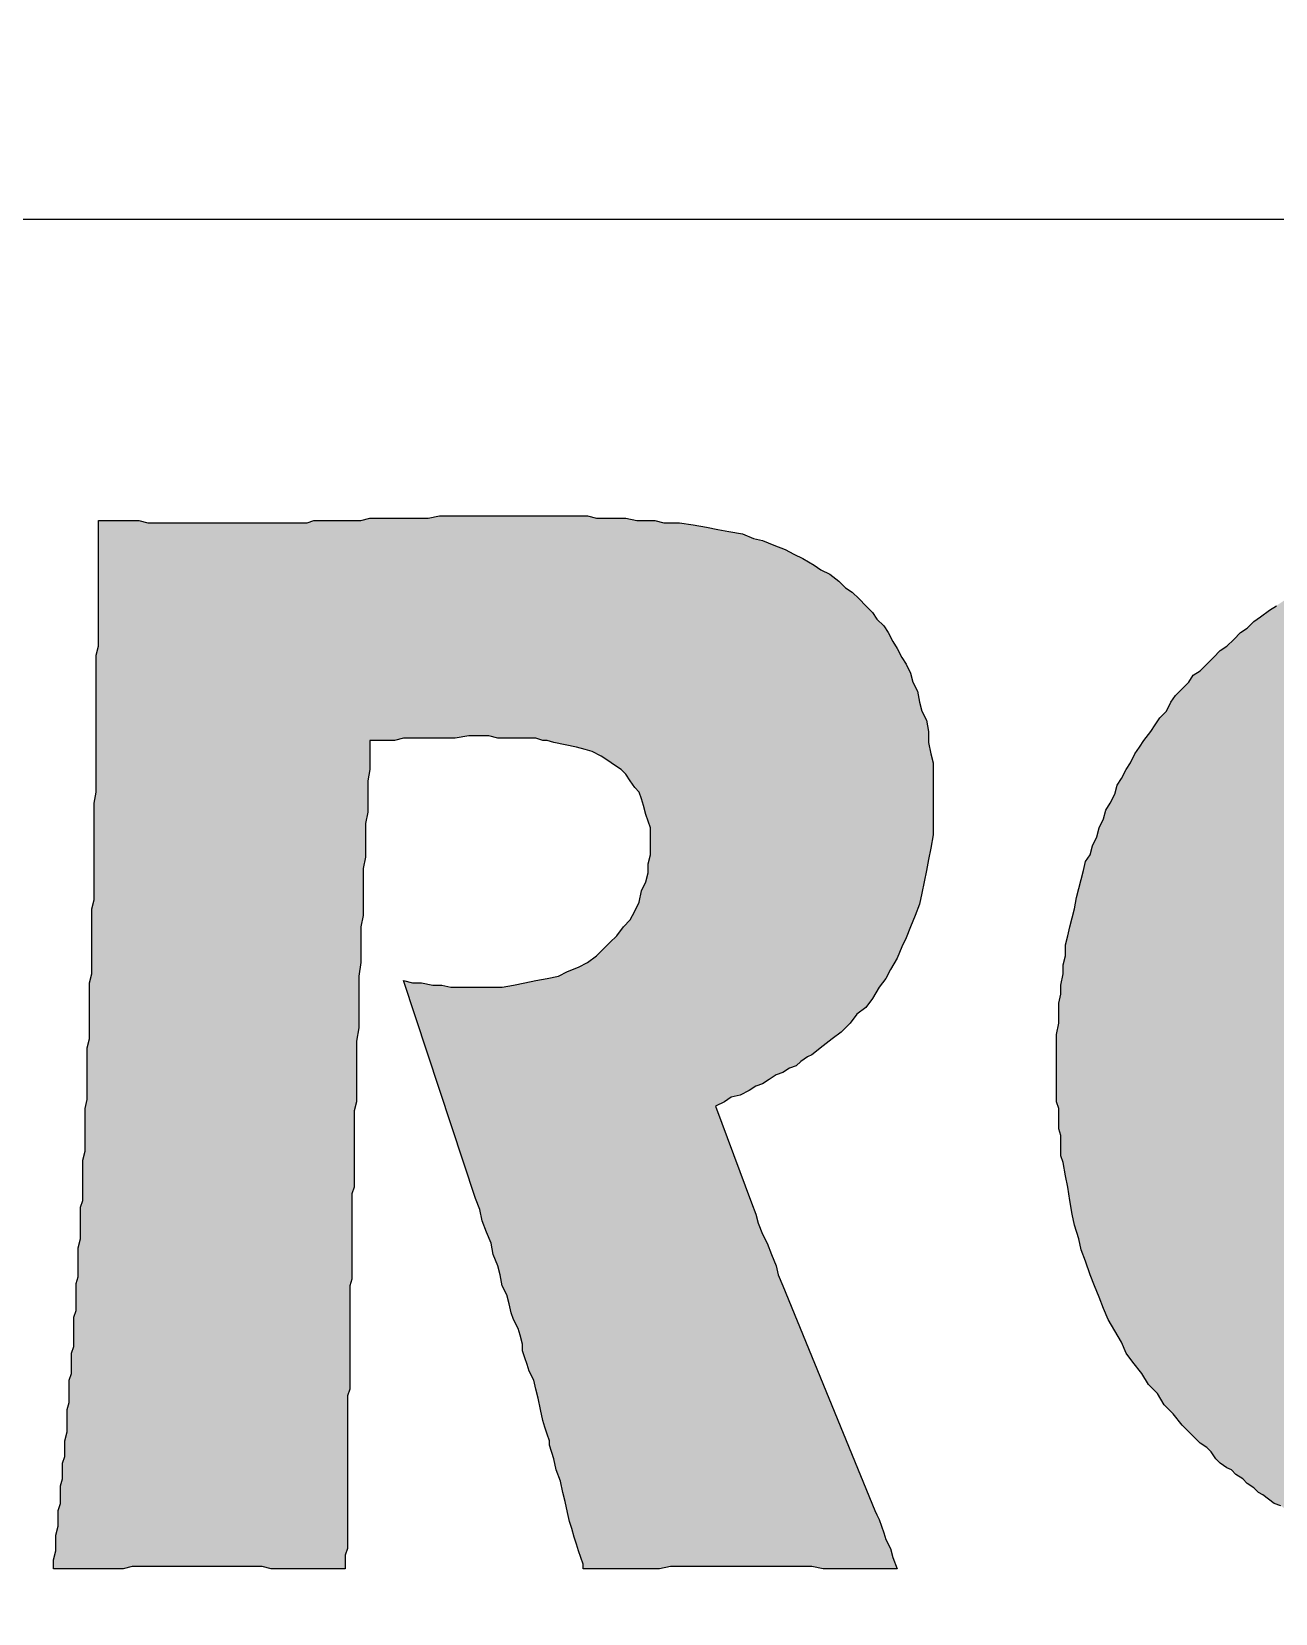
# Model space of a CAD drawing. Extents: x 0 to 22.8, y 0 to 17.
# Drawn here: x 20.4921 to 20.779, y 3.5287 to 3.8934 of the extents above; entities that cross this region are included whole.
import ezdxf

# ---------------------------------------------------------------- set-up
doc = ezdxf.new("R2010")
doc.units = 0
doc.header["$LTSCALE"] = 10
doc.header["$MEASUREMENT"] = 0
doc.layers.add('BDR-18', color=1, linetype='Continuous')
doc.layers.add('BDR-25', color=4, linetype='Continuous')

# ---------------------------------------------------------------- blocks, each defined once
blk = doc.blocks.new('hel_logo_md_borderless_NAN')
at = {"layer": 'BDR-18', "linetype": 'ByBlock'}
h = blk.add_hatch(color=256, dxfattribs=at)
h.dxf.hatch_style = 1
h.paths.add_polyline_path([(1.97671, 1.265), (1.97339, 1.265), (1.96925, 1.265), (1.96594, 1.26418), (1.96263, 1.26418), (1.95932, 1.26335), (1.95601, 1.26252), (1.95269, 1.26169), (1.94938, 1.26086), (1.94607, 1.26004), (1.94276, 1.25838), (1.93945, 1.25755), (1.93613, 1.2559), (1.93282, 1.25424), (1.93034, 1.25258), (1.92703, 1.25093), (1.92371, 1.24927), (1.92123, 1.24679), (1.91875, 1.24513), (1.91543, 1.24265), (1.91295, 1.24016), (1.91046, 1.23768), (1.90798, 1.23519), (1.9055, 1.23271), (1.90301, 1.23023), (1.90136, 1.22691), (1.89887, 1.22443), (1.89722, 1.22112), (1.89473, 1.21781), (1.89308, 1.21449), (1.89142, 1.21118), (1.88976, 1.20787), (1.88811, 1.20456), (1.88645, 1.20125), (1.8848, 1.19711), (1.88397, 1.19379), (1.88231, 1.18965), (1.88148, 1.18634), (1.87983, 1.1822), (1.879, 1.17889), (1.87817, 1.17475), (1.87734, 1.17144), (1.87734, 1.1673), (1.87652, 1.16316), (1.87569, 1.15984), (1.87569, 1.1557), (1.87569, 1.15156), (1.87486, 1.14742), (1.87486, 1.14328), (1.87486, 1.13997), (1.87569, 1.13583), (1.87569, 1.13252), (1.87569, 1.12838), (1.87652, 1.12507), (1.87652, 1.12175), (1.87734, 1.11844), (1.87817, 1.1143), (1.879, 1.11099), (1.87983, 1.10768), (1.88066, 1.10437), (1.88148, 1.10105), (1.88314, 1.09774), (1.88397, 1.09443), (1.88562, 1.09195), (1.88645, 1.08863), (1.88811, 1.08532), (1.88976, 1.08201), (1.89142, 1.07953), (1.89308, 1.07704), (1.89473, 1.07373), (1.89722, 1.07125), (1.89887, 1.06876), (1.90136, 1.06628), (1.90384, 1.06379), (1.9055, 1.06131), (1.90798, 1.05965), (1.91046, 1.05717), (1.91378, 1.05551), (1.91626, 1.05303), (1.91875, 1.05137), (1.92206, 1.04972), (1.92454, 1.04806), (1.92785, 1.0464), (1.93034, 1.04475), (1.93365, 1.04309), (1.93696, 1.04226), (1.93945, 1.04061), (1.94276, 1.03978), (1.94607, 1.03895), (1.94938, 1.03812), (1.95269, 1.0373), (1.95518, 1.03647), (1.95849, 1.03647), (1.9618, 1.03564), (1.96511, 1.03564), (1.96843, 1.03564), (1.97174, 1.03564), (1.97505, 1.03564), (1.97836, 1.03564), (1.98168, 1.03647), (1.98582, 1.03647), (1.98913, 1.0373), (1.99244, 1.03812), (1.99575, 1.03812), (1.99824, 1.03978), (2.00155, 1.04061), (2.00486, 1.04144), (2.00817, 1.04309), (2.01148, 1.04475), (2.01397, 1.04558), (2.01728, 1.04723), (2.02059, 1.04972), (2.02308, 1.05137), (2.02639, 1.05303), (2.02887, 1.05551), (2.03136, 1.058), (2.03384, 1.05965), (2.03715, 1.06214), (2.03881, 1.06462), (2.04129, 1.06711), (2.04378, 1.07042), (2.04626, 1.0729), (2.04792, 1.07621), (2.0504, 1.0787), (2.05206, 1.08201), (2.05371, 1.08532), (2.05537, 1.08863), (2.05703, 1.09195), (2.05868, 1.09526), (2.06034, 1.09857), (2.06199, 1.10271), (2.06282, 1.10602), (2.06448, 1.11016), (2.06531, 1.11347), (2.06613, 1.11679), (2.06696, 1.12093), (2.06779, 1.12424), (2.06862, 1.12838), (2.06945, 1.13169), (2.07027, 1.13583), (2.07027, 1.13997), (2.0711, 1.14328), (2.0711, 1.14742), (2.0711, 1.15074), (2.0711, 1.15488), (2.0711, 1.15902), (2.0711, 1.16233), (2.0711, 1.16647), (2.07027, 1.16978), (2.07027, 1.17392), (2.06945, 1.17723), (2.06862, 1.18054), (2.06862, 1.18386), (2.06779, 1.188), (2.06696, 1.19131), (2.06613, 1.19462), (2.06448, 1.19793), (2.06365, 1.20125), (2.06282, 1.20456), (2.06117, 1.20787), (2.05951, 1.21118), (2.05868, 1.21449), (2.05703, 1.21698), (2.05537, 1.22029), (2.05371, 1.22277), (2.05123, 1.22609), (2.04957, 1.22857), (2.04792, 1.23105), (2.04543, 1.23354), (2.04378, 1.23602), (2.04129, 1.23851), (2.03881, 1.24099), (2.03633, 1.24265), (2.03384, 1.24513), (2.03136, 1.24679), (2.02887, 1.24927), (2.02639, 1.25093), (2.0239, 1.25258), (2.02059, 1.25424), (2.01811, 1.2559), (2.0148, 1.25672), (2.01231, 1.25838), (2.009, 1.25921), (2.00569, 1.26086), (2.0032, 1.26169), (1.99989, 1.26252), (1.99658, 1.26335), (1.99327, 1.26335), (1.98996, 1.26418), (1.98664, 1.26418), (1.98333, 1.265), (1.98002, 1.265)], flags=16)
h.paths.add_polyline_path([(1.98168, 1.35029), (1.98416, 1.35029), (1.98664, 1.35029), (1.98913, 1.35029), (1.99161, 1.35029), (1.9941, 1.35029), (1.99658, 1.34946), (1.99906, 1.34946), (2.00155, 1.34946), (2.00403, 1.34946), (2.00652, 1.34863), (2.009, 1.34863), (2.01148, 1.34863), (2.01645, 1.34781), (2.02142, 1.34698), (2.02556, 1.34615), (2.03053, 1.34532), (2.0355, 1.34449), (2.04047, 1.34367), (2.04543, 1.34201), (2.04957, 1.34118), (2.05454, 1.33953), (2.05951, 1.33787), (2.06365, 1.33621), (2.06862, 1.33456), (2.07276, 1.3329), (2.07773, 1.33125), (2.08187, 1.32876), (2.08601, 1.32711), (2.09015, 1.32462), (2.09429, 1.32214), (2.09843, 1.31965), (2.10257, 1.31717), (2.10671, 1.31469), (2.11002, 1.31137), (2.11416, 1.30889), (2.11747, 1.30558), (2.12161, 1.30227), (2.12492, 1.29895), (2.12824, 1.29564), (2.13155, 1.29233), (2.13486, 1.28902), (2.13817, 1.28488), (2.14066, 1.28156), (2.14397, 1.27825), (2.14645, 1.27411), (2.14976, 1.26997), (2.15225, 1.26666), (2.15473, 1.26252), (2.15639, 1.25838), (2.15887, 1.25424), (2.16136, 1.2501), (2.16301, 1.24596), (2.16467, 1.24182), (2.16715, 1.23768), (2.16881, 1.23271), (2.17047, 1.22857), (2.17129, 1.22443), (2.17295, 1.21946), (2.17461, 1.21449), (2.17461, 1.21201), (2.17543, 1.20953), (2.17626, 1.20704), (2.17626, 1.20539), (2.17709, 1.2029), (2.17709, 1.20042), (2.17792, 1.19711), (2.17792, 1.19462), (2.17875, 1.19214), (2.17875, 1.18965), (2.17875, 1.18717), (2.17957, 1.18469), (2.17957, 1.1822), (2.17957, 1.17972), (2.1804, 1.1764), (2.1804, 1.17392), (2.1804, 1.17144), (2.1804, 1.16812), (2.1804, 1.16564), (2.1804, 1.16316), (2.1804, 1.15984), (2.1804, 1.15736), (2.1804, 1.15405), (2.1804, 1.15156), (2.1804, 1.14825), (2.1804, 1.14577), (2.1804, 1.14246), (2.1804, 1.13997), (2.1804, 1.13666), (2.17957, 1.13418), (2.17957, 1.13086), (2.17957, 1.12838), (2.17875, 1.1259), (2.17875, 1.12258), (2.17792, 1.1201), (2.17792, 1.11679), (2.17709, 1.1143), (2.17709, 1.11182), (2.17626, 1.10933), (2.17626, 1.10602), (2.17543, 1.10354), (2.17461, 1.10105), (2.17378, 1.09857), (2.17378, 1.09526), (2.17295, 1.09277), (2.17212, 1.09029), (2.17129, 1.08781), (2.17047, 1.08532), (2.16964, 1.08284), (2.16881, 1.08035), (2.16798, 1.07787), (2.16715, 1.07456), (2.16633, 1.07207), (2.1655, 1.06959), (2.16467, 1.06711), (2.16384, 1.06462), (2.16219, 1.06296), (2.16136, 1.06048), (2.16053, 1.058), (2.15887, 1.05551), (2.15805, 1.05303), (2.15722, 1.05054), (2.15556, 1.04889), (2.15473, 1.0464), (2.15308, 1.04392), (2.15225, 1.04144), (2.15059, 1.03978), (2.14976, 1.0373), (2.14811, 1.03564), (2.14645, 1.03316), (2.14562, 1.03067), (2.14397, 1.02902), (2.14231, 1.02653), (2.14066, 1.02488), (2.13983, 1.02322), (2.13817, 1.02074), (2.13652, 1.01908), (2.13486, 1.01742), (2.1332, 1.01494), (2.13155, 1.01328), (2.12989, 1.01163), (2.12824, 1.00914), (2.12658, 1.00749), (2.12492, 1.00583), (2.12327, 1.00417), (2.12161, 1.00252), (2.11913, 1.00086), (2.11747, 0.99921), (2.11582, 0.99755), (2.11416, 0.99589), (2.11168, 0.99424), (2.11002, 0.99258), (2.10836, 0.99093), (2.10588, 0.98927), (2.10422, 0.98761), (2.10257, 0.98679), (2.10008, 0.98513), (2.09843, 0.98347), (2.09594, 0.98265), (2.09429, 0.98099), (2.0918, 0.97933), (2.08932, 0.97851), (2.08766, 0.97685), (2.08518, 0.97602), (2.08269, 0.97437), (2.08104, 0.97354), (2.07855, 0.97271), (2.07607, 0.97105), (2.07441, 0.97023), (2.07193, 0.9694), (2.06945, 0.96774), (2.06696, 0.96691), (2.06448, 0.96609), (2.06199, 0.96526), (2.05951, 0.96443), (2.05703, 0.9636), (2.05454, 0.96277), (2.05206, 0.96195), (2.04957, 0.96112), (2.04709, 0.96029), (2.04461, 0.95946), (2.04212, 0.95863), (2.03964, 0.95781), (2.03715, 0.95698), (2.03467, 0.95698), (2.03218, 0.95615), (2.0297, 0.95532), (2.02722, 0.95532), (2.02473, 0.95449), (2.02225, 0.95367), (2.01976, 0.95367), (2.01645, 0.95284), (2.01397, 0.95284), (2.01148, 0.95201), (2.009, 0.95201), (2.00652, 0.95118), (2.00403, 0.95118), (2.00155, 0.95035), (1.99824, 0.95035), (1.99575, 0.95035), (1.99327, 0.94953), (1.99078, 0.94953), (1.9883, 0.94953), (1.98499, 0.94953), (1.9825, 0.94953), (1.98002, 0.9487), (1.97754, 0.9487), (1.97422, 0.9487), (1.97174, 0.9487), (1.96925, 0.9487), (1.96677, 0.9487), (1.96346, 0.9487), (1.96097, 0.9487), (1.95849, 0.9487), (1.95601, 0.94953), (1.95352, 0.94953), (1.95021, 0.94953), (1.94773, 0.94953), (1.94524, 0.94953), (1.94276, 0.95035), (1.94027, 0.95035), (1.93779, 0.95035), (1.93531, 0.95118), (1.93199, 0.95118), (1.92951, 0.95201), (1.92703, 0.95201), (1.92454, 0.95201), (1.92206, 0.95284), (1.91957, 0.95367), (1.91709, 0.95367), (1.9146, 0.95449), (1.91212, 0.95449), (1.90964, 0.95532), (1.90715, 0.95615), (1.90467, 0.95615), (1.90218, 0.95698), (1.8997, 0.95781), (1.89722, 0.95863), (1.89473, 0.95946), (1.89225, 0.96029), (1.88976, 0.96029), (1.88728, 0.96112), (1.8848, 0.96195), (1.88231, 0.96277), (1.87983, 0.9636), (1.87734, 0.96526), (1.87486, 0.96609), (1.87238, 0.96691), (1.87072, 0.96774), (1.86824, 0.96857), (1.86575, 0.9694), (1.86327, 0.97105), (1.86161, 0.97188), (1.85913, 0.97271), (1.85664, 0.97437), (1.85499, 0.97519), (1.8525, 0.97685), (1.85085, 0.97768), (1.84836, 0.97933), (1.84588, 0.98016), (1.84174, 0.98347), (1.84008, 0.9843), (1.83843, 0.98596), (1.83594, 0.98761), (1.83429, 0.98927), (1.8318, 0.99093), (1.83015, 0.99258), (1.82849, 0.99341), (1.82601, 0.99507), (1.82435, 0.99672), (1.82269, 0.99921), (1.82104, 1.00086), (1.81855, 1.00252), (1.8169, 1.00417), (1.81524, 1.00583), (1.81359, 1.00749), (1.81193, 1.00914), (1.80862, 1.01328), (1.80531, 1.0166), (1.80282, 1.02074), (1.79951, 1.02405), (1.79702, 1.02819), (1.79371, 1.03233), (1.79123, 1.03564), (1.78957, 1.03978), (1.78709, 1.04392), (1.7846, 1.04806), (1.78295, 1.0522), (1.78129, 1.05634), (1.77964, 1.06048), (1.77798, 1.06462), (1.77632, 1.06959), (1.77467, 1.07373), (1.77384, 1.07787), (1.77218, 1.08284), (1.77136, 1.08698), (1.77053, 1.09195), (1.7697, 1.09691), (1.76887, 1.10105), (1.76804, 1.10602), (1.76722, 1.10851), (1.76722, 1.11099), (1.76722, 1.11347), (1.76722, 1.11596), (1.76639, 1.11844), (1.76639, 1.12093), (1.76639, 1.12341), (1.76639, 1.1259), (1.76556, 1.12838), (1.76556, 1.13169), (1.76556, 1.13418), (1.76556, 1.13666), (1.76556, 1.13914), (1.76556, 1.14163), (1.76556, 1.14577), (1.76556, 1.14908), (1.76556, 1.15322), (1.76639, 1.15736), (1.76639, 1.16067), (1.76639, 1.16481), (1.76722, 1.16812), (1.76722, 1.17144), (1.76804, 1.17558), (1.76804, 1.17889), (1.76887, 1.1822), (1.76887, 1.18634), (1.7697, 1.18965), (1.77053, 1.19297), (1.77136, 1.19628), (1.77218, 1.19959), (1.77301, 1.20373), (1.77384, 1.20704), (1.77467, 1.21035), (1.7755, 1.21367), (1.77632, 1.21698), (1.77798, 1.21946), (1.77881, 1.22277), (1.78046, 1.22609), (1.78129, 1.2294), (1.78295, 1.23271), (1.78378, 1.23602), (1.78543, 1.23851), (1.78709, 1.24182), (1.78792, 1.24513), (1.78957, 1.24762), (1.79123, 1.25093), (1.79288, 1.25341), (1.79454, 1.25672), (1.7962, 1.25921), (1.79785, 1.26169), (1.80034, 1.265), (1.80199, 1.26749), (1.80365, 1.26997), (1.80613, 1.27246), (1.80779, 1.27577), (1.80945, 1.27825), (1.81193, 1.28074), (1.81441, 1.28322), (1.81607, 1.2857), (1.81855, 1.28736), (1.82104, 1.28984), (1.82352, 1.29233), (1.82601, 1.29481), (1.82849, 1.29647), (1.83097, 1.29895), (1.83346, 1.30144), (1.83594, 1.30309), (1.83843, 1.30558), (1.84091, 1.30723), (1.84422, 1.30972), (1.84671, 1.31137), (1.84919, 1.31303), (1.8525, 1.31551), (1.85499, 1.31717), (1.8583, 1.31883), (1.86161, 1.32048), (1.8641, 1.32214), (1.86741, 1.32379), (1.87072, 1.32545), (1.87403, 1.32711), (1.87734, 1.32876), (1.88066, 1.33042), (1.88397, 1.33125), (1.88728, 1.3329), (1.89059, 1.33373), (1.8939, 1.33539), (1.89722, 1.33621), (1.90053, 1.33787), (1.90384, 1.3387), (1.90715, 1.33953), (1.91046, 1.34118), (1.91378, 1.34201), (1.91792, 1.34284), (1.92123, 1.34367), (1.92454, 1.34449), (1.92868, 1.34532), (1.93199, 1.34615), (1.93531, 1.34615), (1.93945, 1.34698), (1.94276, 1.34781), (1.9469, 1.34781), (1.95021, 1.34863), (1.95435, 1.34863), (1.95766, 1.34946), (1.9618, 1.34946), (1.96594, 1.34946), (1.96925, 1.35029), (1.97339, 1.35029), (1.97754, 1.35029)])
h = blk.add_hatch(color=256, dxfattribs=at)
h.dxf.hatch_style = 1
h.paths.add_polyline_path([(1.39543, 0.95615), (1.39543, 0.95946), (1.39626, 0.96277), (1.39626, 0.96526), (1.39626, 0.96857), (1.39709, 0.97188), (1.39709, 0.97437), (1.39709, 0.97768), (1.39792, 0.98016), (1.39792, 0.98347), (1.39792, 0.98679), (1.39874, 0.98927), (1.39874, 0.99258), (1.39874, 0.99507), (1.39957, 0.99755), (1.39957, 1.00086), (1.39957, 1.00335), (1.4004, 1.00666), (1.4004, 1.00914), (1.4004, 1.01163), (1.4004, 1.01494), (1.40123, 1.01742), (1.40123, 1.01991), (1.40123, 1.02239), (1.40123, 1.0257), (1.40206, 1.02819), (1.40206, 1.03067), (1.40206, 1.03316), (1.40206, 1.03564), (1.40288, 1.03812), (1.40288, 1.04061), (1.40288, 1.04309), (1.40288, 1.04558), (1.40288, 1.04889), (1.40371, 1.05137), (1.40371, 1.05386), (1.40371, 1.05634), (1.40371, 1.05882), (1.40371, 1.06131), (1.40454, 1.06379), (1.40454, 1.06711), (1.40454, 1.06959), (1.40454, 1.07207), (1.40454, 1.07456), (1.40537, 1.07787), (1.40537, 1.08035), (1.40537, 1.08367), (1.40537, 1.08615), (1.40537, 1.08946), (1.4062, 1.09195), (1.4062, 1.09526), (1.4062, 1.09774), (1.4062, 1.10105), (1.4062, 1.10354), (1.4062, 1.10685), (1.40702, 1.11016), (1.40702, 1.11347), (1.40702, 1.11596), (1.40702, 1.11927), (1.40702, 1.12258), (1.40702, 1.1259), (1.40785, 1.12921), (1.40785, 1.13252), (1.40785, 1.135), (1.40785, 1.13832), (1.40785, 1.14163), (1.40785, 1.14494), (1.40785, 1.14825), (1.40868, 1.15156), (1.40868, 1.15488), (1.40868, 1.15819), (1.40868, 1.16233), (1.40868, 1.16564), (1.40868, 1.16895), (1.40868, 1.17226), (1.40951, 1.17558), (1.40951, 1.17889), (1.40951, 1.1822), (1.40951, 1.18551), (1.40951, 1.18965), (1.40951, 1.19297), (1.40951, 1.19628), (1.40951, 1.19959), (1.41034, 1.2029), (1.41034, 1.20704), (1.41034, 1.21035), (1.41034, 1.21367), (1.41034, 1.21698), (1.41034, 1.22112), (1.41034, 1.22443), (1.41034, 1.22774), (1.41034, 1.23188), (1.41034, 1.23519), (1.41034, 1.23851), (1.41116, 1.24265), (1.41116, 1.24596), (1.41116, 1.2501), (1.41116, 1.25341), (1.41116, 1.25672), (1.41116, 1.26086), (1.41116, 1.26418), (1.41116, 1.26749), (1.41116, 1.2708), (1.41116, 1.27411), (1.41116, 1.27742), (1.41116, 1.28074), (1.41116, 1.28405), (1.41116, 1.28736), (1.41116, 1.29067), (1.41116, 1.29316), (1.41199, 1.29647), (1.41199, 1.29978), (1.41199, 1.30227), (1.41199, 1.30558), (1.41199, 1.30806), (1.41199, 1.31055), (1.41199, 1.31386), (1.41199, 1.31634), (1.41199, 1.31883), (1.41199, 1.32131), (1.41199, 1.32379), (1.41199, 1.32628), (1.41199, 1.32876), (1.41199, 1.33125), (1.41199, 1.33373), (1.41199, 1.3387), (1.41199, 1.34284), (1.41613, 1.34284), (1.41944, 1.34284), (1.42358, 1.34284), (1.4269, 1.34284), (1.43021, 1.34201), (1.43435, 1.34201), (1.43766, 1.34201), (1.44097, 1.34201), (1.44346, 1.34201), (1.44677, 1.34201), (1.45008, 1.34201), (1.45257, 1.34201), (1.45505, 1.34201), (1.45836, 1.34201), (1.46085, 1.34201), (1.46333, 1.34201), (1.46581, 1.34201), (1.4683, 1.34201), (1.47078, 1.34201), (1.47409, 1.34201), (1.47658, 1.34201), (1.47989, 1.34201), (1.48237, 1.34201), (1.48569, 1.34201), (1.489, 1.34201), (1.49148, 1.34284), (1.49479, 1.34284), (1.49811, 1.34284), (1.50225, 1.34284), (1.50556, 1.34284), (1.50887, 1.34284), (1.51218, 1.34367), (1.51632, 1.34367), (1.51964, 1.34367), (1.52295, 1.34367), (1.52709, 1.34367), (1.5304, 1.34367), (1.53371, 1.34367), (1.53785, 1.34449), (1.54116, 1.34449), (1.54448, 1.34449), (1.54862, 1.34449), (1.55193, 1.34449), (1.55524, 1.34449), (1.55855, 1.34449), (1.56187, 1.34449), (1.56601, 1.34449), (1.56932, 1.34449), (1.57346, 1.34449), (1.57677, 1.34449), (1.58091, 1.34449), (1.58505, 1.34449), (1.58836, 1.34449), (1.5925, 1.34449), (1.59581, 1.34367), (1.59995, 1.34367), (1.60327, 1.34367), (1.60658, 1.34367), (1.61072, 1.34284), (1.61403, 1.34284), (1.61734, 1.34284), (1.62066, 1.34201), (1.62397, 1.34201), (1.62645, 1.34201), (1.63142, 1.34118), (1.63639, 1.34035), (1.64053, 1.33953), (1.64467, 1.3387), (1.64964, 1.33787), (1.65378, 1.33621), (1.65709, 1.33539), (1.66123, 1.33373), (1.66537, 1.33207), (1.66868, 1.33042), (1.67199, 1.32876), (1.67613, 1.32628), (1.67862, 1.32462), (1.68193, 1.32297), (1.68524, 1.32048), (1.68773, 1.318), (1.69021, 1.31634), (1.69269, 1.31386), (1.69518, 1.31137), (1.69766, 1.30889), (1.69932, 1.30641), (1.7018, 1.30392), (1.70346, 1.30144), (1.70511, 1.29812), (1.70677, 1.29564), (1.70843, 1.29233), (1.71008, 1.28984), (1.71174, 1.28653), (1.71257, 1.28322), (1.71422, 1.27991), (1.71505, 1.27577), (1.71588, 1.27246), (1.71753, 1.26914), (1.71836, 1.265), (1.71836, 1.26086), (1.71919, 1.25672), (1.72002, 1.25341), (1.72002, 1.24927), (1.72002, 1.24513), (1.72002, 1.24099), (1.72002, 1.23602), (1.72002, 1.23105), (1.72002, 1.22691), (1.71919, 1.22195), (1.71836, 1.21781), (1.71753, 1.21367), (1.71671, 1.20953), (1.71588, 1.20539), (1.71505, 1.20125), (1.71339, 1.19711), (1.71174, 1.19297), (1.71008, 1.18883), (1.70843, 1.18551), (1.70677, 1.18137), (1.70429, 1.17723), (1.70263, 1.17392), (1.70015, 1.17061), (1.69766, 1.16647), (1.69518, 1.16316), (1.69187, 1.16067), (1.68938, 1.15736), (1.68607, 1.15405), (1.68276, 1.15156), (1.67945, 1.14908), (1.6753, 1.14577), (1.67365, 1.14494), (1.67116, 1.14328), (1.66951, 1.14163), (1.66702, 1.1408), (1.66454, 1.13914), (1.66206, 1.13832), (1.65957, 1.13666), (1.65709, 1.135), (1.6546, 1.13418), (1.65212, 1.13252), (1.64881, 1.13086), (1.6455, 1.13004), (1.64301, 1.12838), (1.6397, 1.12672), (1.65295, 1.09112), (1.6546, 1.08698), (1.65543, 1.08367), (1.65709, 1.07953), (1.65874, 1.07621), (1.6604, 1.07207), (1.66206, 1.06793), (1.66288, 1.06462), (1.66454, 1.06048), (1.69849, 0.97768), (1.69932, 0.97602), (1.70015, 0.97437), (1.70097, 0.97188), (1.7018, 0.9694), (1.70263, 0.96691), (1.70429, 0.9636), (1.70511, 0.96029), (1.70677, 0.95615), (1.70429, 0.95615), (1.7018, 0.95615), (1.69932, 0.95615), (1.69683, 0.95615), (1.69187, 0.95615), (1.68773, 0.95615), (1.68359, 0.95615), (1.67945, 0.95615), (1.6753, 0.95698), (1.67199, 0.95698), (1.66868, 0.95698), (1.66537, 0.95698), (1.66206, 0.95698), (1.65957, 0.95698), (1.65709, 0.95698), (1.6546, 0.95698), (1.65046, 0.95698), (1.64798, 0.95698), (1.6455, 0.95698), (1.64301, 0.95698), (1.64053, 0.95698), (1.63722, 0.95698), (1.6339, 0.95698), (1.63059, 0.95698), (1.62645, 0.95698), (1.62314, 0.95698), (1.619, 0.95615), (1.61486, 0.95615), (1.60989, 0.95615), (1.60575, 0.95615), (1.60078, 0.95615), (1.5983, 0.95615), (1.59581, 0.95615), (1.59333, 0.95615), (1.59085, 0.95615), (1.59085, 0.95781), (1.59002, 0.96029), (1.58919, 0.96277), (1.58836, 0.96526), (1.58753, 0.96774), (1.58671, 0.97105), (1.58588, 0.97354), (1.58505, 0.97685), (1.58422, 0.98099), (1.58339, 0.9843), (1.58257, 0.98844), (1.58091, 0.99258), (1.58008, 0.99672), (1.57843, 1.00169), (1.57843, 1.00335), (1.5776, 1.00583), (1.57677, 1.00832), (1.57594, 1.0108), (1.57511, 1.01494), (1.57429, 1.01908), (1.57346, 1.02239), (1.57263, 1.0257), (1.57097, 1.02902), (1.57015, 1.0315), (1.56932, 1.03398), (1.56849, 1.03647), (1.56849, 1.03895), (1.56766, 1.04226), (1.56683, 1.04475), (1.56518, 1.04806), (1.56435, 1.05054), (1.56352, 1.05386), (1.56269, 1.05717), (1.56104, 1.06048), (1.56021, 1.06462), (1.55938, 1.06793), (1.55772, 1.07207), (1.5569, 1.07621), (1.55524, 1.08035), (1.55358, 1.08449), (1.55276, 1.08863), (1.5511, 1.09277), (1.5246, 1.17309), (1.52792, 1.17226), (1.53123, 1.17226), (1.53537, 1.17144), (1.53868, 1.17144), (1.54199, 1.17061), (1.5453, 1.17061), (1.54862, 1.17061), (1.55193, 1.17061), (1.55607, 1.17061), (1.56104, 1.17061), (1.56518, 1.17144), (1.56932, 1.17226), (1.57346, 1.17309), (1.5776, 1.17392), (1.58174, 1.17475), (1.58505, 1.1764), (1.58919, 1.17806), (1.5925, 1.17972), (1.59581, 1.1822), (1.5983, 1.18469), (1.60078, 1.18717), (1.60327, 1.18965), (1.60575, 1.19297), (1.60823, 1.19545), (1.60989, 1.19876), (1.61155, 1.20207), (1.61237, 1.20621), (1.61403, 1.20953), (1.61486, 1.21284), (1.61486, 1.21615), (1.61569, 1.21946), (1.61569, 1.2236), (1.61569, 1.22609), (1.61569, 1.2294), (1.61486, 1.23188), (1.61403, 1.23437), (1.6132, 1.23768), (1.61237, 1.24016), (1.61155, 1.24265), (1.60989, 1.2443), (1.60823, 1.24679), (1.60658, 1.24927), (1.60492, 1.25093), (1.60244, 1.25258), (1.59995, 1.25424), (1.59747, 1.2559), (1.59416, 1.25755), (1.59167, 1.25838), (1.58836, 1.25921), (1.58422, 1.26004), (1.58008, 1.26086), (1.5776, 1.26169), (1.57594, 1.26169), (1.57346, 1.26252), (1.57097, 1.26252), (1.56766, 1.26252), (1.56518, 1.26252), (1.56187, 1.26252), (1.55938, 1.26252), (1.55607, 1.26335), (1.55276, 1.26335), (1.54862, 1.26335), (1.54365, 1.26252), (1.53951, 1.26252), (1.53454, 1.26252), (1.53206, 1.26252), (1.52957, 1.26252), (1.52709, 1.26252), (1.5246, 1.26252), (1.52129, 1.26169), (1.51881, 1.26169), (1.5155, 1.26169), (1.51218, 1.26169), (1.51218, 1.25838), (1.51218, 1.25424), (1.51218, 1.25093), (1.51136, 1.24679), (1.51136, 1.24265), (1.51136, 1.23933), (1.51136, 1.23519), (1.51053, 1.23105), (1.51053, 1.22691), (1.51053, 1.22277), (1.51053, 1.21863), (1.5097, 1.21449), (1.5097, 1.21035), (1.5097, 1.20621), (1.5097, 1.20207), (1.5097, 1.19711), (1.50887, 1.19297), (1.50887, 1.18883), (1.50887, 1.18386), (1.50887, 1.17972), (1.50804, 1.17475), (1.50804, 1.16978), (1.50804, 1.16481), (1.50804, 1.16067), (1.50804, 1.1557), (1.50722, 1.15074), (1.50722, 1.14825), (1.50722, 1.14577), (1.50722, 1.14328), (1.50722, 1.1408), (1.50722, 1.13832), (1.50722, 1.13583), (1.50722, 1.13335), (1.50722, 1.13086), (1.50722, 1.12838), (1.50639, 1.12507), (1.50639, 1.12258), (1.50639, 1.1201), (1.50639, 1.11761), (1.50639, 1.11513), (1.50639, 1.11265), (1.50639, 1.11016), (1.50639, 1.10685), (1.50639, 1.10437), (1.50639, 1.10188), (1.50639, 1.0994), (1.50639, 1.09691), (1.50556, 1.09443), (1.50556, 1.09195), (1.50556, 1.08863), (1.50556, 1.08615), (1.50556, 1.08367), (1.50556, 1.08118), (1.50556, 1.0787), (1.50556, 1.07621), (1.50556, 1.07373), (1.50556, 1.07125), (1.50556, 1.06793), (1.50556, 1.06545), (1.50556, 1.06296), (1.50473, 1.06048), (1.50473, 1.058), (1.50473, 1.05551), (1.50473, 1.05303), (1.50473, 1.05054), (1.50473, 1.04806), (1.50473, 1.04475), (1.50473, 1.04226), (1.50473, 1.03978), (1.50473, 1.0373), (1.50473, 1.03481), (1.50473, 1.03233), (1.50473, 1.02984), (1.50473, 1.02736), (1.50473, 1.02488), (1.50473, 1.02239), (1.5039, 1.01991), (1.5039, 1.0166), (1.5039, 1.01411), (1.5039, 1.01163), (1.5039, 1.00914), (1.5039, 1.00666), (1.5039, 1.00417), (1.5039, 1.00169), (1.5039, 0.99921), (1.5039, 0.99672), (1.5039, 0.99424), (1.5039, 0.99175), (1.5039, 0.98927), (1.5039, 0.98679), (1.5039, 0.9843), (1.5039, 0.98182), (1.5039, 0.97851), (1.5039, 0.97602), (1.5039, 0.97354), (1.5039, 0.97105), (1.5039, 0.96857), (1.5039, 0.96609), (1.5039, 0.9636), (1.50308, 0.96112), (1.50308, 0.95863), (1.50308, 0.95615), (1.50059, 0.95615), (1.49811, 0.95615), (1.49562, 0.95615), (1.49314, 0.95615), (1.489, 0.95615), (1.48403, 0.95615), (1.47989, 0.95615), (1.47575, 0.95615), (1.47244, 0.95698), (1.4683, 0.95698), (1.46499, 0.95698), (1.4625, 0.95698), (1.45919, 0.95698), (1.45671, 0.95698), (1.45422, 0.95698), (1.45174, 0.95698), (1.44843, 0.95698), (1.44429, 0.95698), (1.4418, 0.95698), (1.43932, 0.95698), (1.43683, 0.95698), (1.43435, 0.95698), (1.43104, 0.95698), (1.42772, 0.95698), (1.42441, 0.95698), (1.4211, 0.95615), (1.41696, 0.95615), (1.41282, 0.95615), (1.40868, 0.95615), (1.40454, 0.95615), (1.4004, 0.95615)])
blk.add_lwpolyline([(1.84836, 0.97933), (1.84588, 0.98016), (1.84174, 0.98347), (1.84008, 0.9843), (1.83843, 0.98596), (1.83594, 0.98761), (1.83429, 0.98927), (1.8318, 0.99093), (1.83015, 0.99258), (1.82849, 0.99341), (1.82601, 0.99507), (1.82435, 0.99672), (1.82269, 0.99921), (1.82104, 1.00086), (1.81855, 1.00252), (1.8169, 1.00417), (1.81524, 1.00583), (1.81359, 1.00749), (1.81193, 1.00914), (1.80862, 1.01328), (1.80531, 1.0166), (1.80282, 1.02074), (1.79951, 1.02405), (1.79702, 1.02819), (1.79371, 1.03233), (1.79123, 1.03564), (1.78957, 1.03978), (1.78709, 1.04392), (1.7846, 1.04806), (1.78295, 1.0522), (1.78129, 1.05634), (1.77964, 1.06048), (1.77798, 1.06462), (1.77632, 1.06959), (1.77467, 1.07373), (1.77384, 1.07787), (1.77218, 1.08284), (1.77136, 1.08698), (1.77053, 1.09195), (1.7697, 1.09691), (1.76887, 1.10105), (1.76804, 1.10602), (1.76722, 1.10851), (1.76722, 1.11099), (1.76722, 1.11347), (1.76722, 1.11596), (1.76639, 1.11844), (1.76639, 1.12093), (1.76639, 1.12341), (1.76639, 1.1259), (1.76556, 1.12838), (1.76556, 1.13169), (1.76556, 1.13418), (1.76556, 1.13666), (1.76556, 1.13914), (1.76556, 1.14163), (1.76556, 1.14577), (1.76556, 1.14908), (1.76556, 1.15322), (1.76639, 1.15736), (1.76639, 1.16067), (1.76639, 1.16481), (1.76722, 1.16812), (1.76722, 1.17144), (1.76804, 1.17558), (1.76804, 1.17889), (1.76887, 1.1822), (1.76887, 1.18634), (1.7697, 1.18965), (1.77053, 1.19297), (1.77136, 1.19628), (1.77218, 1.19959), (1.77301, 1.20373), (1.77384, 1.20704), (1.77467, 1.21035), (1.7755, 1.21367), (1.77632, 1.21698), (1.77798, 1.21946), (1.77881, 1.22277), (1.78046, 1.22609), (1.78129, 1.2294), (1.78295, 1.23271), (1.78378, 1.23602), (1.78543, 1.23851), (1.78709, 1.24182), (1.78792, 1.24513), (1.78957, 1.24762), (1.79123, 1.25093), (1.79288, 1.25341), (1.79454, 1.25672), (1.7962, 1.25921), (1.79785, 1.26169), (1.80034, 1.265), (1.80199, 1.26749), (1.80365, 1.26997), (1.80613, 1.27246), (1.80779, 1.27577), (1.80945, 1.27825), (1.81193, 1.28074), (1.81441, 1.28322), (1.81607, 1.2857), (1.81855, 1.28736), (1.82104, 1.28984), (1.82352, 1.29233), (1.82601, 1.29481), (1.82849, 1.29647), (1.83097, 1.29895), (1.83346, 1.30144), (1.83594, 1.30309), (1.83843, 1.30558), (1.84091, 1.30723), (1.84422, 1.30972), (1.84671, 1.31137)], dxfattribs=at)
blk.add_lwpolyline([(1.39543, 0.95615), (1.39543, 0.95946), (1.39626, 0.96277), (1.39626, 0.96526), (1.39626, 0.96857), (1.39709, 0.97188), (1.39709, 0.97437), (1.39709, 0.97768), (1.39792, 0.98016), (1.39792, 0.98347), (1.39792, 0.98679), (1.39874, 0.98927), (1.39874, 0.99258), (1.39874, 0.99507), (1.39957, 0.99755), (1.39957, 1.00086), (1.39957, 1.00335), (1.4004, 1.00666), (1.4004, 1.00914), (1.4004, 1.01163), (1.4004, 1.01494), (1.40123, 1.01742), (1.40123, 1.01991), (1.40123, 1.02239), (1.40123, 1.0257), (1.40206, 1.02819), (1.40206, 1.03067), (1.40206, 1.03316), (1.40206, 1.03564), (1.40288, 1.03812), (1.40288, 1.04061), (1.40288, 1.04309), (1.40288, 1.04558), (1.40288, 1.04889), (1.40371, 1.05137), (1.40371, 1.05386), (1.40371, 1.05634), (1.40371, 1.05882), (1.40371, 1.06131), (1.40454, 1.06379), (1.40454, 1.06711), (1.40454, 1.06959), (1.40454, 1.07207), (1.40454, 1.07456), (1.40537, 1.07787), (1.40537, 1.08035), (1.40537, 1.08367), (1.40537, 1.08615), (1.40537, 1.08946), (1.4062, 1.09195), (1.4062, 1.09526), (1.4062, 1.09774), (1.4062, 1.10105), (1.4062, 1.10354), (1.4062, 1.10685), (1.40702, 1.11016), (1.40702, 1.11347), (1.40702, 1.11596), (1.40702, 1.11927), (1.40702, 1.12258), (1.40702, 1.1259), (1.40785, 1.12921), (1.40785, 1.13252), (1.40785, 1.135), (1.40785, 1.13832), (1.40785, 1.14163), (1.40785, 1.14494), (1.40785, 1.14825), (1.40868, 1.15156), (1.40868, 1.15488), (1.40868, 1.15819), (1.40868, 1.16233), (1.40868, 1.16564), (1.40868, 1.16895), (1.40868, 1.17226), (1.40951, 1.17558), (1.40951, 1.17889), (1.40951, 1.1822), (1.40951, 1.18551), (1.40951, 1.18965), (1.40951, 1.19297), (1.40951, 1.19628), (1.40951, 1.19959), (1.41034, 1.2029), (1.41034, 1.20704), (1.41034, 1.21035), (1.41034, 1.21367), (1.41034, 1.21698), (1.41034, 1.22112), (1.41034, 1.22443), (1.41034, 1.22774), (1.41034, 1.23188), (1.41034, 1.23519), (1.41034, 1.23851), (1.41116, 1.24265), (1.41116, 1.24596), (1.41116, 1.2501), (1.41116, 1.25341), (1.41116, 1.25672), (1.41116, 1.26086), (1.41116, 1.26418), (1.41116, 1.26749), (1.41116, 1.2708), (1.41116, 1.27411), (1.41116, 1.27742), (1.41116, 1.28074), (1.41116, 1.28405), (1.41116, 1.28736), (1.41116, 1.29067), (1.41116, 1.29316), (1.41199, 1.29647), (1.41199, 1.29978), (1.41199, 1.30227), (1.41199, 1.30558), (1.41199, 1.30806), (1.41199, 1.31055), (1.41199, 1.31386), (1.41199, 1.31634), (1.41199, 1.31883), (1.41199, 1.32131), (1.41199, 1.32379), (1.41199, 1.32628), (1.41199, 1.32876), (1.41199, 1.33125), (1.41199, 1.33373), (1.41199, 1.3387), (1.41199, 1.34284), (1.41613, 1.34284), (1.41944, 1.34284), (1.42358, 1.34284), (1.4269, 1.34284), (1.43021, 1.34201), (1.43435, 1.34201), (1.43766, 1.34201), (1.44097, 1.34201), (1.44346, 1.34201), (1.44677, 1.34201), (1.45008, 1.34201), (1.45257, 1.34201), (1.45505, 1.34201), (1.45836, 1.34201), (1.46085, 1.34201), (1.46333, 1.34201), (1.46581, 1.34201), (1.4683, 1.34201), (1.47078, 1.34201), (1.47409, 1.34201), (1.47658, 1.34201), (1.47989, 1.34201), (1.48237, 1.34201), (1.48569, 1.34201), (1.489, 1.34201), (1.49148, 1.34284), (1.49479, 1.34284), (1.49811, 1.34284), (1.50225, 1.34284), (1.50556, 1.34284), (1.50887, 1.34284), (1.51218, 1.34367), (1.51632, 1.34367), (1.51964, 1.34367), (1.52295, 1.34367), (1.52709, 1.34367), (1.5304, 1.34367), (1.53371, 1.34367), (1.53785, 1.34449), (1.54116, 1.34449), (1.54448, 1.34449), (1.54862, 1.34449), (1.55193, 1.34449), (1.55524, 1.34449), (1.55855, 1.34449), (1.56187, 1.34449), (1.56601, 1.34449), (1.56932, 1.34449), (1.57346, 1.34449), (1.57677, 1.34449), (1.58091, 1.34449), (1.58505, 1.34449), (1.58836, 1.34449), (1.5925, 1.34449), (1.59581, 1.34367), (1.59995, 1.34367), (1.60327, 1.34367), (1.60658, 1.34367), (1.61072, 1.34284), (1.61403, 1.34284), (1.61734, 1.34284), (1.62066, 1.34201), (1.62397, 1.34201), (1.62645, 1.34201), (1.63142, 1.34118), (1.63639, 1.34035), (1.64053, 1.33953), (1.64467, 1.3387), (1.64964, 1.33787), (1.65378, 1.33621), (1.65709, 1.33539), (1.66123, 1.33373), (1.66537, 1.33207), (1.66868, 1.33042), (1.67199, 1.32876), (1.67613, 1.32628), (1.67862, 1.32462), (1.68193, 1.32297), (1.68524, 1.32048), (1.68773, 1.318), (1.69021, 1.31634), (1.69269, 1.31386), (1.69518, 1.31137), (1.69766, 1.30889), (1.69932, 1.30641), (1.7018, 1.30392), (1.70346, 1.30144), (1.70511, 1.29812), (1.70677, 1.29564), (1.70843, 1.29233), (1.71008, 1.28984), (1.71174, 1.28653), (1.71257, 1.28322), (1.71422, 1.27991), (1.71505, 1.27577), (1.71588, 1.27246), (1.71753, 1.26914), (1.71836, 1.265), (1.71836, 1.26086), (1.71919, 1.25672), (1.72002, 1.25341), (1.72002, 1.24927), (1.72002, 1.24513), (1.72002, 1.24099), (1.72002, 1.23602), (1.72002, 1.23105), (1.72002, 1.22691), (1.71919, 1.22195), (1.71836, 1.21781), (1.71753, 1.21367), (1.71671, 1.20953), (1.71588, 1.20539), (1.71505, 1.20125), (1.71339, 1.19711), (1.71174, 1.19297), (1.71008, 1.18883), (1.70843, 1.18551), (1.70677, 1.18137), (1.70429, 1.17723), (1.70263, 1.17392), (1.70015, 1.17061), (1.69766, 1.16647), (1.69518, 1.16316), (1.69187, 1.16067), (1.68938, 1.15736), (1.68607, 1.15405), (1.68276, 1.15156), (1.67945, 1.14908), (1.6753, 1.14577), (1.67365, 1.14494), (1.67116, 1.14328), (1.66951, 1.14163), (1.66702, 1.1408), (1.66454, 1.13914), (1.66206, 1.13832), (1.65957, 1.13666), (1.65709, 1.135), (1.6546, 1.13418), (1.65212, 1.13252), (1.64881, 1.13086), (1.6455, 1.13004), (1.64301, 1.12838), (1.6397, 1.12672), (1.65295, 1.09112), (1.6546, 1.08698), (1.65543, 1.08367), (1.65709, 1.07953), (1.65874, 1.07621), (1.6604, 1.07207), (1.66206, 1.06793), (1.66288, 1.06462), (1.66454, 1.06048), (1.69849, 0.97768), (1.69932, 0.97602), (1.70015, 0.97437), (1.70097, 0.97188), (1.7018, 0.9694), (1.70263, 0.96691), (1.70429, 0.9636), (1.70511, 0.96029), (1.70677, 0.95615), (1.70429, 0.95615), (1.7018, 0.95615), (1.69932, 0.95615), (1.69683, 0.95615), (1.69187, 0.95615), (1.68773, 0.95615), (1.68359, 0.95615), (1.67945, 0.95615), (1.6753, 0.95698), (1.67199, 0.95698), (1.66868, 0.95698), (1.66537, 0.95698), (1.66206, 0.95698), (1.65957, 0.95698), (1.65709, 0.95698), (1.6546, 0.95698), (1.65046, 0.95698), (1.64798, 0.95698), (1.6455, 0.95698), (1.64301, 0.95698), (1.64053, 0.95698), (1.63722, 0.95698), (1.6339, 0.95698), (1.63059, 0.95698), (1.62645, 0.95698), (1.62314, 0.95698), (1.619, 0.95615), (1.61486, 0.95615), (1.60989, 0.95615), (1.60575, 0.95615), (1.60078, 0.95615), (1.5983, 0.95615), (1.59581, 0.95615), (1.59333, 0.95615), (1.59085, 0.95615), (1.59085, 0.95781), (1.59002, 0.96029), (1.58919, 0.96277), (1.58836, 0.96526), (1.58753, 0.96774), (1.58671, 0.97105), (1.58588, 0.97354), (1.58505, 0.97685), (1.58422, 0.98099), (1.58339, 0.9843), (1.58257, 0.98844), (1.58091, 0.99258), (1.58008, 0.99672), (1.57843, 1.00169), (1.57843, 1.00335), (1.5776, 1.00583), (1.57677, 1.00832), (1.57594, 1.0108), (1.57511, 1.01494), (1.57429, 1.01908), (1.57346, 1.02239), (1.57263, 1.0257), (1.57097, 1.02902), (1.57015, 1.0315), (1.56932, 1.03398), (1.56849, 1.03647), (1.56849, 1.03895), (1.56766, 1.04226), (1.56683, 1.04475), (1.56518, 1.04806), (1.56435, 1.05054), (1.56352, 1.05386), (1.56269, 1.05717), (1.56104, 1.06048), (1.56021, 1.06462), (1.55938, 1.06793), (1.55772, 1.07207), (1.5569, 1.07621), (1.55524, 1.08035), (1.55358, 1.08449), (1.55276, 1.08863), (1.5511, 1.09277), (1.5246, 1.17309), (1.52792, 1.17226), (1.53123, 1.17226), (1.53537, 1.17144), (1.53868, 1.17144), (1.54199, 1.17061), (1.5453, 1.17061), (1.54862, 1.17061), (1.55193, 1.17061), (1.55607, 1.17061), (1.56104, 1.17061), (1.56518, 1.17144), (1.56932, 1.17226), (1.57346, 1.17309), (1.5776, 1.17392), (1.58174, 1.17475), (1.58505, 1.1764), (1.58919, 1.17806), (1.5925, 1.17972), (1.59581, 1.1822), (1.5983, 1.18469), (1.60078, 1.18717), (1.60327, 1.18965), (1.60575, 1.19297), (1.60823, 1.19545), (1.60989, 1.19876), (1.61155, 1.20207), (1.61237, 1.20621), (1.61403, 1.20953), (1.61486, 1.21284), (1.61486, 1.21615), (1.61569, 1.21946), (1.61569, 1.2236), (1.61569, 1.22609), (1.61569, 1.2294), (1.61486, 1.23188), (1.61403, 1.23437), (1.6132, 1.23768), (1.61237, 1.24016), (1.61155, 1.24265), (1.60989, 1.2443), (1.60823, 1.24679), (1.60658, 1.24927), (1.60492, 1.25093), (1.60244, 1.25258), (1.59995, 1.25424), (1.59747, 1.2559), (1.59416, 1.25755), (1.59167, 1.25838), (1.58836, 1.25921), (1.58422, 1.26004), (1.58008, 1.26086), (1.5776, 1.26169), (1.57594, 1.26169), (1.57346, 1.26252), (1.57097, 1.26252), (1.56766, 1.26252), (1.56518, 1.26252), (1.56187, 1.26252), (1.55938, 1.26252), (1.55607, 1.26335), (1.55276, 1.26335), (1.54862, 1.26335), (1.54365, 1.26252), (1.53951, 1.26252), (1.53454, 1.26252), (1.53206, 1.26252), (1.52957, 1.26252), (1.52709, 1.26252), (1.5246, 1.26252), (1.52129, 1.26169), (1.51881, 1.26169), (1.5155, 1.26169), (1.51218, 1.26169), (1.51218, 1.25838), (1.51218, 1.25424), (1.51218, 1.25093), (1.51136, 1.24679), (1.51136, 1.24265), (1.51136, 1.23933), (1.51136, 1.23519), (1.51053, 1.23105), (1.51053, 1.22691), (1.51053, 1.22277), (1.51053, 1.21863), (1.5097, 1.21449), (1.5097, 1.21035), (1.5097, 1.20621), (1.5097, 1.20207), (1.5097, 1.19711), (1.50887, 1.19297), (1.50887, 1.18883), (1.50887, 1.18386), (1.50887, 1.17972), (1.50804, 1.17475), (1.50804, 1.16978), (1.50804, 1.16481), (1.50804, 1.16067), (1.50804, 1.1557), (1.50722, 1.15074), (1.50722, 1.14825), (1.50722, 1.14577), (1.50722, 1.14328), (1.50722, 1.1408), (1.50722, 1.13832), (1.50722, 1.13583), (1.50722, 1.13335), (1.50722, 1.13086), (1.50722, 1.12838), (1.50639, 1.12507), (1.50639, 1.12258), (1.50639, 1.1201), (1.50639, 1.11761), (1.50639, 1.11513), (1.50639, 1.11265), (1.50639, 1.11016), (1.50639, 1.10685), (1.50639, 1.10437), (1.50639, 1.10188), (1.50639, 1.0994), (1.50639, 1.09691), (1.50556, 1.09443), (1.50556, 1.09195), (1.50556, 1.08863), (1.50556, 1.08615), (1.50556, 1.08367), (1.50556, 1.08118), (1.50556, 1.0787), (1.50556, 1.07621), (1.50556, 1.07373), (1.50556, 1.07125), (1.50556, 1.06793), (1.50556, 1.06545), (1.50556, 1.06296), (1.50473, 1.06048), (1.50473, 1.058), (1.50473, 1.05551), (1.50473, 1.05303), (1.50473, 1.05054), (1.50473, 1.04806), (1.50473, 1.04475), (1.50473, 1.04226), (1.50473, 1.03978), (1.50473, 1.0373), (1.50473, 1.03481), (1.50473, 1.03233), (1.50473, 1.02984), (1.50473, 1.02736), (1.50473, 1.02488), (1.50473, 1.02239), (1.5039, 1.01991), (1.5039, 1.0166), (1.5039, 1.01411), (1.5039, 1.01163), (1.5039, 1.00914), (1.5039, 1.00666), (1.5039, 1.00417), (1.5039, 1.00169), (1.5039, 0.99921), (1.5039, 0.99672), (1.5039, 0.99424), (1.5039, 0.99175), (1.5039, 0.98927), (1.5039, 0.98679), (1.5039, 0.9843), (1.5039, 0.98182), (1.5039, 0.97851), (1.5039, 0.97602), (1.5039, 0.97354), (1.5039, 0.97105), (1.5039, 0.96857), (1.5039, 0.96609), (1.5039, 0.9636), (1.50308, 0.96112), (1.50308, 0.95863), (1.50308, 0.95615), (1.50059, 0.95615), (1.49811, 0.95615), (1.49562, 0.95615), (1.49314, 0.95615), (1.489, 0.95615), (1.48403, 0.95615), (1.47989, 0.95615), (1.47575, 0.95615), (1.47244, 0.95698), (1.4683, 0.95698), (1.46499, 0.95698), (1.4625, 0.95698), (1.45919, 0.95698), (1.45671, 0.95698), (1.45422, 0.95698), (1.45174, 0.95698), (1.44843, 0.95698), (1.44429, 0.95698), (1.4418, 0.95698), (1.43932, 0.95698), (1.43683, 0.95698), (1.43435, 0.95698), (1.43104, 0.95698), (1.42772, 0.95698), (1.42441, 0.95698), (1.4211, 0.95615), (1.41696, 0.95615), (1.41282, 0.95615), (1.40868, 0.95615), (1.40454, 0.95615), (1.4004, 0.95615)], close=True, dxfattribs=at)
at = {"layer": 'Defpoints'}
blk.add_lwpolyline([(0, 0), (0, 1.45399), (3, 1.45399), (3, 0)], close=True, dxfattribs=at)

msp = doc.modelspace()

# ---------------------------------------------------------------- linework, layer by layer
at = {"layer": 'BDR-25'}
msp.add_lwpolyline([(21.5, 14.0027), (21.5, 14.0027), (19.625, 14.0027), (19.625, 3.85015), (21.5, 3.85015), (21.5, 14.0027)], dxfattribs=at)

# ---------------------------------------------------------------- block references
at = {"xscale": 0.625, "yscale": 0.625, "zscale": 0.625}
msp.add_blockref('hel_logo_md_borderless_NAN', (19.625, 2.94141), dxfattribs=at)

doc.saveas('drawing.dxf')
